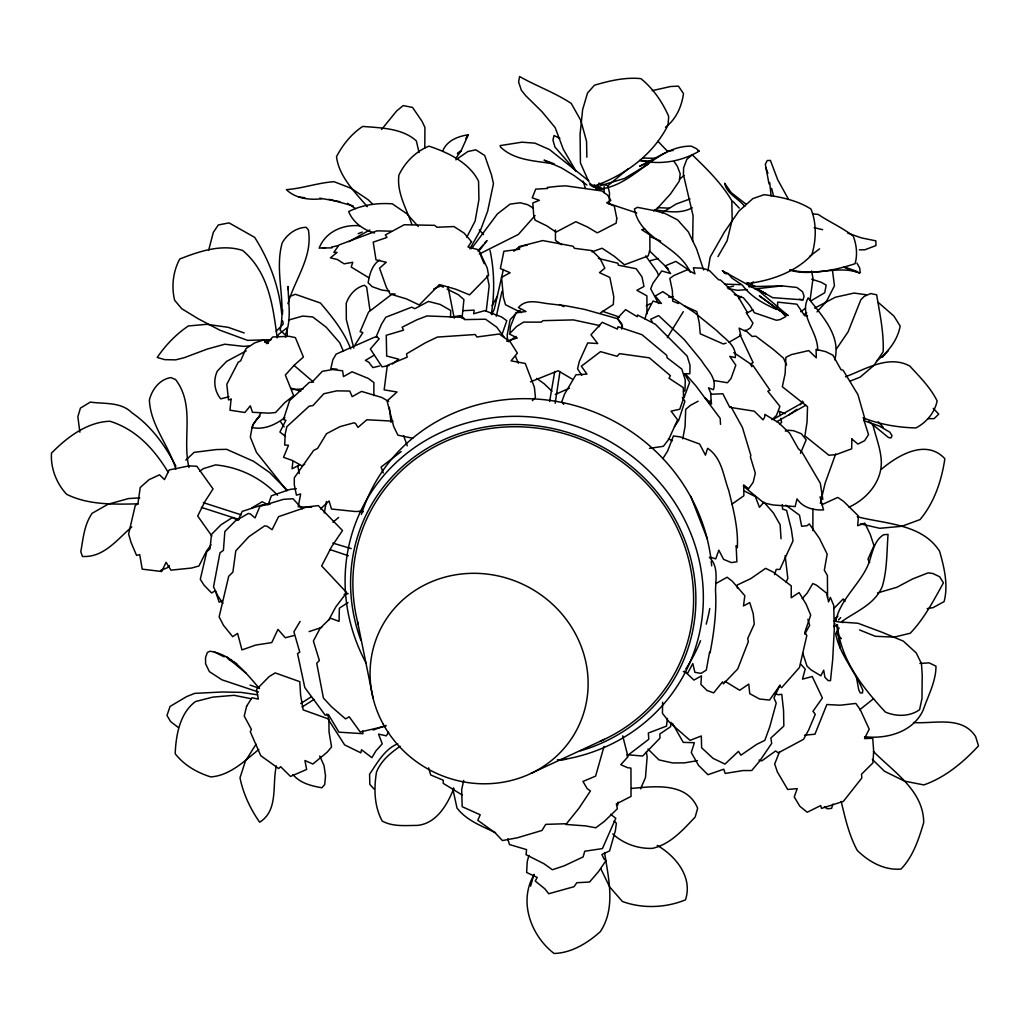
<?xml version="1.0" encoding="UTF-8"?>
<svg xmlns="http://www.w3.org/2000/svg" width="1030" height="1030" viewBox="0 0 1030 1030"><rect width="100%" height="100%" fill="white"/><g stroke="black" fill="none" stroke-linecap="round" stroke-linejoin="round"><path stroke-width="1.5" d="M373.813 395.623L373.916 382.594L368.431 378.486L352.054 371.791L343.454 376.581L342.578 370.8L332.651 369.525L322.313 371.328L311.923 382.285L309.335 382.349L289.597 400.593L283.43 419.519L285.928 420.279L279.903 432.046L285.426 436.347M662.638 702.241L662.432 713.314L669.358 722.172L690.036 740.351L701.327 735.974L701.61 747.767L712.979 758.312L724.953 764.08L738.458 751.372L740.892 755.183L756.715 744.355L764.827 740.364L769.783 726.768L776.221 703.142L773.955 697.915L780.032 685.001M812.863 530.643L812.928 509.013M609.271 203.683L609.49 192.764L608.061 186.765M604.005 192.674L604.159 186.623M453.445 787.937L453.29 791.001L456.998 808.035C466.719 820.691 481.795 825.983 495.572 832.729M282.426 314.305L282.696 309.901M287.872 289.584L288.091 286.469C288.22 302.434 291.851 319.815 285.284 334.982L280.121 330.141C286.572 301.133 274.173 271.534 282.194 242.861C287.164 234.222 295.983 227.656 306.155 227.282L308.369 229.87C313.004 257.024 294.928 278.937 287.937 303.683M509.889 331.982L510.429 326.639L515.914 312.824L526.034 311.498L518.386 307.532C526.085 298.687 537.428 302.241 547.355 303.631L565.547 305.73L584.654 309.412L617.858 318.798L621.695 323.69L621.76 329.111M671.032 722.3L670.582 726.704L659.818 733.978L659.973 738.137L642.681 756.033L627.064 754.72M276.349 765.96C271.946 784.603 278.782 810.365 259.65 822.198C250.445 809.078 243.196 793.795 240.003 777.817L245.372 761.17L256.032 744.239M462.032 318.399L463.925 299.576L458.247 294.632L447.123 289.185M555.44 229.909L555.466 240.428L561.711 244.728M292.868 461.659L292.044 468.817L299.215 465.097M667.401 718.412L666.5 726.111L648.334 733.038L648.784 739.27L626.961 755.956M617.678 805.28L618.09 802.125M834.802 359.882C841.278 335.188 821.657 315.721 808.19 297.876C798.456 315.36 818.554 332.265 817.601 350.303M491.323 314.099C494.748 292.984 494.464 271.302 490.035 250.354M555.17 403.258L559.972 371.508M777.534 307.249L777.676 302.125L796.86 304.185L804.726 315.785L807.559 315.708M707.893 270.954L710.134 257.191L724.553 231.84L738.883 211.124L752.853 198.61L764.131 194.67C780.289 196.885 797.04 200.193 810.983 209.051C816.777 223.446 816.262 240.042 811.846 254.758C795.392 272.384 770.157 280.907 746.608 283.701M810.095 299.897L813.018 278.396L811.537 271.019M549.621 401.468L554.758 371.495M496.28 316.262L502.035 291.284M682.774 438.819L685.066 426.446L685.71 409.386L690.448 405.331L698.134 401.211M324.257 512.953L326.407 501.481M530.617 886.109L533.939 874.328M298.172 506.953L300.657 493.924L296.434 495.16L294.297 484.834L294.31 477.766L313.635 450.419L317.601 448.398L326.523 433.694L339.952 426.652L354.062 422.802L355.633 423.536L357.989 427.424L366.86 419.764L393.035 421.141M463.68 780.405L461.672 789.727L462.187 806.709L480.199 814.782L477.804 820.318L495.082 832.794L502.434 840.557L517.253 837.815L541.986 830.463L545.733 824.361L566.513 823.717L579.118 808.009L590.435 790.95L587.152 788.607L582.954 781.435L595.598 776.144L604.044 746.39M486.237 311.215L489.173 285.812L487.126 275.474M503.4 269.474L494.349 308.91L491.709 314.652M820.356 503.322L825.184 482.954L835.691 453.87M644.999 319.03L646.351 313.635L653.02 301.095L661.453 303.515L655.273 296.009L662.792 291.657L694.362 312.476L716.983 330.823C724.438 338.844 736.527 344.805 735.317 357.59L729.768 356.38L735.806 365.161L731.017 378.525L727.438 382.761L713.777 380.482M208.614 250.419L213.313 232.394L218.309 224.952L229.072 222.892L254.668 237.364C269.229 260.242 278.885 286.031 281.641 313.107M528.918 855.467L527.244 861.518L526.639 872.474L537.209 877.444L535.24 881.036L544.896 888.851L548.681 893.744L573.993 886.714L576.8 882.723L589.546 882.028L598.417 871.728L606.026 860.552L604.056 859.072L601.881 854.501L609.606 850.896L615.412 830.541L616.365 823.125L614.099 821.18M834.982 623.678L834.107 626.691L836.553 625.287M835.858 620.652C840.403 599.55 858.685 585.336 867.543 566.178C872.307 555.608 872.835 541.355 883.611 534.737L888.053 534.39C886.701 551.72 887.319 569.59 882.259 586.508C874.753 604.456 856.188 611.279 841.484 621.708M832.884 804.07L831.622 808.344L827.412 808.795L824.283 806.851M774.612 574.624L776.247 569.384L779.826 569.461L793.01 540.93L791.298 529.137L786.585 510.339L782.543 509.116L782.324 504.558M757.72 289.173L772.706 297.67L802.924 299.859L804.095 296.37L802.563 291.735L796.86 287.46L781.912 285.877L748.9 286.688M684.1 397.348L689.649 382.388L684.474 373.71L689.855 373.774L690.023 365.251L687.152 356.071L655.376 324.27L637.519 314.987L637.261 316.751L625.583 309.631L617.266 318.36L622.532 326.149M501.649 335.51L506.799 320.742L501.661 316.995L484.782 310.648L473.658 313.738L474.186 310.133L463.101 310.7M534.029 874.831C518.206 901.443 531.029 935.819 554.076 953.471C571.573 952.995 587.512 943.055 600.271 931.725C616.017 908.112 608.537 878.577 604.546 852.544M779.556 751.681L774.689 764.015L777.393 771.959L787.68 789.469L797.22 788.632L794.246 796.975L799.847 806.284L807.224 812.232L820.691 805.576L821.515 808.383L843.416 801.327L861.827 777.998L861.518 774.212L872.925 762.908L873.672 751.231L872.732 738.278L864.518 738.574L869.204 729.15L860.205 709.606L855.866 703.439L840.171 705.215L826.858 704.52L814.949 734.21L804.507 735.188M599.112 326.742L599.615 325.557L573.401 319.905L542.926 320.665L541.317 322.132L523.639 322.107L516.584 326.484L509.322 333.965L517.279 338.02L506.631 341.175M277.083 337.892L278.538 334.454L286.752 327.978L287.319 335.098L285.477 337.093M453.844 788.465C447.239 804.765 436.475 823.755 417.034 825.429C405.254 825.429 393.009 826.923 382.233 821.065C374.122 806.297 373.826 788.452 376.478 772.165C380.868 760.861 390.473 753.046 400.129 746.274M640.57 788.826L645.462 777.65L647.149 756.78L646.312 752.08M786.122 582.182L787.821 578.319L785.143 555.646M442.758 150.895C447.033 140.415 458.144 136.308 468.302 134.763L461.195 150.56L456.097 158.041M466.783 237.209L475.139 221.025L478.924 199.575L478.564 181.254C469.217 162.483 447.934 152.453 428.944 146.144C415.772 151.371 405.022 162.367 398.919 175.023C396.589 192.52 406.374 208.524 411.897 224.527M260.976 412.567L258.17 417.961L253.419 423.781L252.299 427.566C264.144 430.064 275.692 424.656 284.885 417.536M328.557 620.433L335.703 607.031L346.685 592.649L321.656 565.921L331.634 546.66L342.488 530.527L318.334 505.627L307.017 506.927L278.551 516.661L272.075 529.678L266.925 526.137L264.517 525.944L248.887 536.694L235.793 550.857L232.883 572.152L228.724 576.234L219.132 616.867L223.459 625.287L232.664 636.669L237.595 633.411L241.973 649.917L255.607 645.089L271.74 642.604L277.971 629.394L285.31 637.763L294.026 635.523M804.803 634.145L809.67 625.326L807.881 619.3M709.052 402.91L710.455 400.413M492.005 305.614L497.58 295.958M640.132 160.513C660.784 165.083 680.907 161.607 699.164 151.178L696.499 148.693L691.284 146.144C654.308 145.629 632.793 188.567 595.997 189.288L599.267 183.636M717.987 256.586L727.064 240.853L732.201 219.828L731.802 200.708C721.425 183.173 706.709 168.766 692.237 154.835L686.856 159.29L683.611 167.787L683.418 174.662L693.074 215.708L692.649 241.278M800.336 404.739L802.473 401.108M300.116 621.425L293.911 631.802L299.756 652.132L297.528 653.587L304.803 687.564L325.158 715.103L328.39 714.511L338.922 732.163L362.933 733.682L362.74 730.952M800.49 453.303L806.194 439.784L801.353 433.733L793.576 430.707L788.027 430.218L785.298 431.081M667.337 337.582L683.328 311.652M662.882 458.595L667.62 451.05L673.427 435.96L680.225 436.9L699.64 444.046L705.447 455.144L707.636 448.32C722.21 458.208 723.163 475.821 728.777 490.602C733.36 509.361 738.356 528.223 737.351 547.728L736.141 545.681L736.888 561.801L731.326 562.586L723.601 559.367L718.824 550.187L715.747 558.878L710.507 557.217M388.632 732.188L386.314 735.845L378.538 734.094L382.246 743.815L375.808 751.063L371.894 757.668L361.491 749.724L360.861 752.84L344.625 744.896L328.467 719.674L328.312 716.378L326.716 714.048M839.128 627.978L836.141 632.626L841.33 638.664M469.925 248.809L480.778 229.51L487.641 211.202L493.46 183.636L491.426 174.714L484.679 155.466L475.847 149.826L467.903 151.513L455.852 159.805M355.118 344.69L362.869 332.6L360.114 331.66L368.534 312.103L392.237 293.936L395.16 294.001M468.302 134.763L465.663 138.625M674.444 426.613L678.783 420.163L684.911 401.211L682.311 397.58M836.424 348.99L848.102 331.815L860.848 299.73L864.234 296.357L870.646 293.563L876.659 294.799C879.762 313.596 883.959 332.497 883.148 351.719L874.148 365.212L860.166 377.122L849.763 381.28M210.983 544.922L206.451 551.192L198.932 565.985L191.567 568.045L170.929 570.157L166.088 562.303L161.71 571.508L142.217 569.152L139.707 554.642L136.565 555.389L131.106 542.553L128.608 534.004L135.265 505.434L137.904 503.876L140.235 487.499L149.054 479.645L159.547 474.817L164.465 479.62L169.203 469.938L188.953 465.908L196.807 466.255L213.055 488.954L205.047 501.327L197.683 515.991L211.858 536.064M381.589 129.497L396.666 110.931L403.232 105.588L412.554 107.429L421.978 121.244L424.927 127.385L424.798 148.05M471.405 248.758L497.413 213.905L510.133 204.095L520.266 202.781L527.515 204.635L533.308 208.086M478.474 251.487L487.01 240.544L485.014 242.835M535.085 215.553L518.373 234.428L479.31 254.037M665.483 127.231C676.247 119.017 681.564 106.824 683.508 93.627L678.435 86.147L670.697 86.494L652.196 90.653M739.038 298.855L741.085 296.421M749.248 286.688L753.342 281.808M478.036 250.857L483.019 245.127M802.203 598.636L807.185 593.074L812.825 583.521L816.597 585.246L826.691 593.241L828.558 601.881L830.36 597.387L833.759 605.46L834.274 629.575L832.691 659.651L830.489 680.675L828.081 680.547L824.914 677.289L823.704 670.208L820.846 675.809L810.983 669.835L806.992 666.088L802.769 653.149M816.996 311.897L826.382 301.558L834.442 285.851L832.446 270.002M882.259 357.281L888.401 350.535M532.381 400.683L535.458 397.387L534.377 387.216L525.249 363.448L511.06 360.848L517.369 353.084L510.275 341.909L499.383 333.99L476.877 336.99L475.242 334.518L437.312 337.08L425.107 342.964L406.567 353.818L407.159 357.191L387.293 365.405L384.151 389.868L397.039 392.005L387.074 400.953L393.692 426.497L397.902 435.175L412.863 438.252M838.523 619.931L840.712 617.601M320.497 508.987L329.072 500.992L331.493 509.026L355.118 511.498L362.534 511.331M276.195 331.312L283.186 324.09L282.748 320.948M833.656 608.704L843.184 598.945L844.999 601.417M627.978 168.907L607.88 185.709L598.816 183.186M258.788 749.492C244.612 760.938 229.883 775.603 210.777 776.903C197.194 772.693 183.932 765.135 175.19 753.702C175.924 735.343 179.748 713.095 195.533 701.52L212.798 697.117L234.093 695.314L251.191 698.739M169.384 565.702L167.066 567.903L160.551 570.427M185.825 460.178L194.065 452.363L216.326 449.569L226.651 449.338L253.612 461.311L269.603 472.525L287.37 490.422M771.959 419.699L776.478 415.438L779.903 406.348L767.814 391.22L770.002 390.19L753.175 365.714L733.849 352.62M859.651 709.812L873.62 698.636M260.075 416.069L256.56 419.249L252.273 426.33L250.316 437.093L256.457 452.363L286.919 490.692M131.763 526.922C117.253 539.398 103.811 557.784 82.439 556.457L80.791 551.732C83.211 538.484 84.151 524.759 92.146 513.275L108.008 504.249L128.596 498.546L139.72 497.876M679.427 179.375L684.062 175.383M508.537 341.728L516.043 336.411M332.948 522.249L338.625 517.446M819.584 248.848L809.567 256.418M513.841 251.204L518.116 247.676L523.124 246.028M837.918 616.107L835.433 618.064L835.935 620.781M392.456 364.002L398.674 359.161L386.688 356.045L386.25 335.291L403.528 330.167L402.125 327.231L416.931 319.776L426.974 315.94L462.882 317.356L465.187 319.596L485.568 319.223L496.666 327.102L504.365 337.441M595.997 189.288L600.889 185.49L624.476 178.46L648.037 164.272M876.453 361.015C887.873 352.479 897.581 340.389 900.168 326.111L893.873 316.004L878.294 302.472M379.555 260.101C372.01 264.916 369.538 274.379 368.135 282.722L372.19 286.675L381.615 290.035L389.52 291.078M731.892 504.198L743.879 495.726L743.699 484.95L748.617 488.735L753.213 482.207L755.325 473.221L750.381 456.882L750.831 455.363L742.424 427.463L730.978 406.696L729.884 407.545L722.841 393.756L710.713 394.258L711.485 404.043L704.919 397.657M800.735 311.717L805.512 308.318M304.713 464.144L302.151 465.959L292.443 460.487L283.533 457.32L288.503 445.256L284.679 445.012L285.233 433.823L286.855 426.678L309.193 406.142L312.966 405.562L323.819 393.756L336.836 390.834L349.788 391.065L352.144 396.653L361.517 391.4L381.731 397.451L388.683 401.43M789.07 414.833L796.898 409.296M199.717 471.186L203.425 468.599L215.515 464.903C239.282 467.144 261.131 477.856 277.508 495.211M881.5 469.191C898.134 455.118 926.176 438.535 944.845 458.711C941.716 480.302 934.326 502.614 920.048 519.584L901.868 526.279L879.775 528.3L860.488 523.884M348.05 602.563L339.372 608.164L339.063 621.36L330.424 618.193L320.098 628.339L313.378 641.059L319.377 660.5L316.725 663.269L323.407 697.992L331.364 706.632L345.539 718.889L349.222 716.79L360.23 731.982L385.851 726.073M653.638 210.867L657.423 208.369L670.607 193.82L679.324 181.023L680.199 173.812L677.483 166.538L674.212 161.671M600.361 313.017L613.288 304.52L613.79 296.795L609.837 277.418L599.46 272.641L604.842 268.199L600.078 258.594L592.018 250.612L574.47 248.32L573.002 246.209L542.72 240.569L519.043 246.646L519.622 249.221L503.863 251.281L500.374 268.585L510.12 272.731L501.546 277.328L503.438 297.503L505.524 304.764L521.45 312.695M401.198 451.565L381.1 467.041L383.237 472.976M844.948 267.736L859.496 272.95L860.217 272.499L859.702 268.019L856.947 263.114M300.696 703.516L311.395 696.731M302.048 707.043L314.086 699.409M662.071 212.811L676.066 204.069L689.984 198.945M728.97 342.308L740.815 335.445L739.128 328.145L745.231 331.094L750.471 327.888L752.969 323.163L746.209 312.695L747.497 312.579L737.969 296.447L720.601 280.083L718.554 279.748L709.155 270.285L702.061 268.199L693.37 267.761L694.928 273.838L687.422 269.731L673.968 275.461L669.848 278.435L672.384 290.769L672.719 301.185L678.525 303.528M804.07 314.562L806.735 312.953M251.59 508.099L262.187 501.739L268.083 504.88L271.366 495.816L290.215 489.366L296.344 488.684M374.135 355.221L365.38 360.397L368.779 362.212L372.834 367.581L379.542 366.036M779.388 423.884L781.628 422.558L780.792 418.347M369.809 229.948L348.887 241.677M397.76 743.763C384.396 749.376 377.392 762.805 369.59 774.174L369.809 784.384L374.006 789.006M773.092 419.416L803.658 402.112M776.697 421.721L805.885 405.189M264.71 342.269L267.478 340.698M849.016 507.159C868.097 498.456 883.972 479.169 880.959 457.217C879.71 445.951 875.358 435.445 872.861 424.463M715.592 583.714L727.116 577.238L732.33 581.255L744.819 595.688L743.48 605.949L749.75 602.563L753.226 613.738L754.256 624.141L747.716 638.497L748.334 641.613L737.738 668.933L723.382 683.869L722.584 681.821L713.648 692.868L707.018 690.486L700.889 684.384L701.482 675.835L693.924 680.083L684.422 671.109M646.248 305.91L650.355 303.644M747.304 312.863L752.891 309.785M811.486 300.528L824.734 292.726L826.189 285.104L821.245 282.284L811.717 279.22M520.24 310.249L517.742 311.575L510.146 319.686L507.159 335.136L507.726 341.059M665.689 152.569L639.63 166.242L647.831 162.933M814.691 308.125L835.407 297.219L853.999 293.074L866.307 294.735M531.029 773.375L604.378 739.347M228.995 396.756L220.69 398.855C214.356 391.014 213.004 380.25 217.317 371.109L226.561 361.414L246.196 350.882M683.457 391.336L684.95 390.653L685.272 380.031L681.796 369.075L667.092 357.758L666.706 355.311L641.935 334.673L618 326.703L617.382 329.059L602.241 322.313L590.95 334.802L597.722 343.518L587.718 342.913L579.323 361.414L577.56 368.843L581.834 375.332M555.286 394.464L569.474 388.168M433.656 289.044L440.776 285.915L443.248 287.216M530.476 381.847L558.118 370.761L572.178 379.053M288.503 320.072L302.653 316.068L312.747 316.957L326.227 327.231L339.733 342.797L343.441 351.346M845.54 376.774C865.612 369.216 888.388 354.603 909.722 365.972C919.713 376.877 930.566 387.55 937.12 400.966C934.777 412.579 926.356 422.57 915.915 427.926C898.031 427.527 879.659 424.373 863.011 417.794M321.733 627.386L309.09 631.609M358.118 233.72L362.277 232.059M288.735 296.91L295.353 294.284L320.407 303.013C332.342 316.983 344.11 331.57 350.702 348.925M385.954 725.403L373.118 730.064M692.276 207.777C680.495 214.189 667.234 211.549 654.591 209.772M591.98 251.848L602.048 248.23L614.318 256.316L624.463 264.774L648.205 255.891L649.917 250.058L649.814 234.84L641.729 229.767L644.677 228.763M821.773 504.764L837.776 497.4L843.737 501.52L858.466 516.017L857.655 525.712L864.814 523.137L870.299 534.544L873.968 545.655L867.981 559.11L869.693 562.612M222.081 601.211L219.12 602.112L215.334 590.795L211.562 592.971L203.966 585.079L200.296 579.272L206.773 551.629L209.966 548.9L211.523 534.377L220.974 524.811L232.304 517.601L238.033 520.214L242.256 511.369L262.29 504.906L270.298 504.082M726.124 343.132L723.292 343.956L700.22 333.784L699.293 323.098L696.821 311.562L684.332 305.859M877.534 592.932L896.808 587.306L912.619 578.937L928.069 572.873L932.884 573.504L939.669 576.761L943.441 582.864C933.708 600.374 924.296 618.605 910.263 633.231L894.207 637.119L875.32 636.295L859.509 629.935M650.6 260.603L658.273 258.543M727.347 287.589L733.54 286.108M344.11 594.503L348.166 593.628M331.557 247.02L337.789 245.745M927.167 608.653L932.987 607.661L944.111 601.61C948.424 584.989 944.227 567.376 939.566 551.23C921.94 523.691 885.684 524.077 857.243 516.738M697.413 760.681L684.435 762.87L672.551 762.947L658.955 759.895L647.973 749.067M667.17 151.32L673.182 150.419M649.479 448.333L663.372 446.312L668.689 439.385L677.598 419.854L671.058 411.137L679.761 409.258L683.547 398.378L683.289 387.641L669.037 378.229L670.375 375.654L649.351 357.835L619.558 353.651L617.06 356.29L600.529 351.642L581.332 366.216L586.958 374.109L575.937 374.791L564.492 394.207L561.762 401.777L563.706 404.314M668.599 297.168L673.208 296.511M781.912 285.877L755.093 288.928M524.386 245.616L527.038 245.307M359.496 225.802C342.784 224.192 325.326 231.995 319.158 248.166L325.467 247.651M388.954 365.586L382.04 366.835L370.362 349.028L379.195 338.754L376.31 336.411L381.473 324.308L385.774 317.253L411.73 307.172L414.897 308.678L428.416 301.43L440.171 304.442L450.715 310.494L450.483 317.279L460.423 315.592L464.685 319.583M377.444 337.003L374.353 337.274L336.115 354.14L332.819 359.831L330.797 368.817L336.874 369.113M747.123 289.572L737.57 290.331L728.107 288.658M249.762 345.9L243.608 346.376L224.733 344.226L207.03 349.144L184.37 357.655L175.705 359.856L164.787 359.65L157.242 357.449C165.315 345.436 176.04 334.235 188.374 325.969L206.863 324.296L228.158 327.321L244.239 332.973M919.906 663.475L929.086 662.844L935.974 666.178C936.064 681.345 928.082 695.675 923.241 709.94C913.211 732.085 887.075 739.244 864.595 736.733M321.695 198.764C309.554 200.206 295.481 198.571 286.392 189.649C302.511 188.464 317.742 182.825 333.99 181.692L351.153 188.31L368.354 199.872L372.59 204.172M557.385 759.831L565.65 759.38M631.583 788.439C654.333 786.289 686.894 782.028 697.645 808.241L695.186 817.035C682.916 829.884 670.607 844.188 652.479 848.36C637.969 848.913 623.459 843.776 612.76 833.914M138.265 503.825C114.369 504.378 88.348 505.189 66.564 494.246C56.444 483.353 50.47 468.032 51.5 453.11C66.873 437.441 87.035 421.991 109.888 421.244C136.256 429.407 154.333 449.325 168.173 472.294M292.456 389.456L303.078 389.018M271.289 339.681L247.586 340.376L219.815 330.167L197.786 318.528L181.692 308.678L174.662 300.297C171.276 286.662 173.014 271.379 179.786 259.006C199.163 251.333 222.017 243.647 242.694 250.496C268.663 272.422 272.873 305.459 277.083 337.132M299.666 506.915L311.601 507.249M322.416 247.972L331.93 247.882M859.316 249.827L864.814 249.801L875.938 245.578L875.861 240.853L861.453 237.891L847.626 233.038M928.094 418.644L934.081 418.644L938.742 414.15L933.27 408.356M655.144 158.311L643.364 158.079M725.004 284.151L740.531 284.641M669.346 208.176L657.385 207.609M812.477 213.97L818.077 214.356C829.562 222.042 842.27 227.591 853.213 236.063C856.574 244.689 857.694 254.835 855.055 263.719C834.57 270.427 811.498 275.01 790.242 269.873M639.746 160.41L651.926 161.285M842.025 622.107L858.042 623.279L882.337 632.369L903.362 641.149L916.249 652.969L921.477 663.642L922.211 674.985L921.979 698.585L919.571 709.734C909.67 716.738 896.242 716.751 885.349 712.039C862.522 687.358 840.248 659.445 837.403 624.579M565.779 824.438L585.555 825.893L595.791 827.798L604.481 821.271L617.382 808.756L616.352 803.928L631.03 796.409L630.952 768.097L627.579 767.672L620.768 764.698L628.004 756.728L622.712 735.845M913.571 722.532C934.313 724.051 961.827 715.335 975.603 736.527L978.5 745.862C963.398 762.213 945.231 777.431 923.859 784.912L904.623 781.165L884.448 771.238L872.41 759.445M298.79 197.013L304.854 197.721M319.699 198.185L339.849 201.648M833.888 621.193L843.377 622.558M257.655 694.825L241.174 692.379L222.21 691.993L194.606 693.383L186.61 696.602L170.053 706.438L166.989 715.477L170.594 721.554L178.409 727.592M730.708 407.455L754.295 411.189L763.063 419.854L764.724 416.983L764.839 414.395L778.461 422.545L789.65 433.244L798.302 448.617L801.958 452.08L820.305 483.25L822.816 499.344L820.06 496.846L823.524 509.902C813.52 510.468 802.795 507.7 797.027 498.855L795.16 506.554L773.35 505.009L763.977 503.001L743.312 486.109M859.496 272.95C837.351 264.504 812.194 277.418 789.74 270.014M553.831 163.989C535.51 160.616 514.91 160.822 500.58 147.11L500.117 145.616L521.837 142.192L534.969 143.157L549.505 149.556L588.903 180.984M391.503 231.209L377.057 230.836L339.076 244.921L333.836 252.35L337.068 252.427L330.437 257.835L337.389 259.547L344.136 263.822L352.762 262.277L351.191 267.053L368.817 277.74M259.496 688.542C245.887 672.899 231.969 654.475 210.017 651.218L207.403 652.441L205.536 657.462L205.588 663.771L209.373 671.624L221.862 679.787L258.44 692.018M799.422 299.241L802.924 299.859M591.799 185.387L604.404 189.121L593.525 187.125L589.804 184.64M814.164 227.63L822.635 229.69M598.391 258.414L617.884 263.216L618.296 265.174L636.18 268.74L641.986 276.903L643.982 286.456L636.888 290.293L646.904 295.868L646.969 313.905M636.746 212.914L608.37 203.438M774.521 693.718L778.41 694.722L781.77 694.31L783.56 710.52L783.83 726.073L770.852 738.034L771.702 743.377L759.754 760.925L751.72 770.53L742.888 770.569L725.184 773.44L723.768 769.204L707.958 774.702L698.598 765.432L691.284 752.531L694.375 742.694L683.225 742.385L672.5 723.408M758.981 760.101L761.827 760.848L775.642 750.973L778.255 752.879L803.516 739.334L808.614 730.064L815.297 714.241L812.966 711.292L822.391 697.954L812.219 676.517L802.499 679.143L805.202 669.024L800.735 664.183M619.532 317.098L602.318 311.24M329.072 199.305L353.148 205.884M723.614 272.538L726.51 273.838L722.288 270.684L758.968 290.949L787.899 315.425L781.513 311.961L785.851 316.571L779.993 319.635L776.375 320.266L754.385 312.747L749.763 305.382L743.325 297.734L734.377 294.541M332.819 543.08L351.23 548.617M290.576 388.053L300.734 391.233M203.283 502.627L241.174 514.833M201.378 507.391L239.269 519.596M683.341 671.56L687.783 673.015L692.804 663.565L694.902 672.358L701.121 673.363L706.31 670.092L709.554 652.196L710.056 652.917C714.009 632.42 716.803 611.099 715.502 590.396C715.747 579.066 718.502 566.114 709.348 557.294M330.192 549.647L348.385 555.749M864.131 420.729L879.35 426.072L889.766 432.124L892.044 435.587L891.027 437.866L888.62 437.621L868.728 421.386M250.097 685.079L259.071 688.233M843.66 266.693L857.05 271.508M374.469 232.96C363.358 229.896 353.097 222.506 348.681 211.588C361.62 204.931 377.534 202.743 392.276 203.824L406.786 213.686L418.27 226.51M553.857 163.719L544.072 160.178L561.389 167.864L574.135 175.589L586.907 185.027M698.134 150.805L699.164 151.178M651.115 237.042L660.693 241.046M785.092 413.712L779.401 411.318L780.238 415.541M360.346 510.623L363.191 511.859M746.956 282.529L755.685 286.572M668.38 438.819L672.384 440.737M787.899 315.425L779.993 310.867L759.445 295.893L779.993 310.867M559.586 304.571L563.874 306.631M559.856 138.329L554.024 135.522L552.943 140.029L554.913 147.007L575.667 170.826M743.827 490.769L755.351 496.602L759.471 507.314L763.938 502.164L773.414 512.953L780.122 524.721L781.049 538.78M214.369 651.951L224.154 656.883M756.393 288.761L766.307 294.014L756.625 288.529M228.364 659.149L231.158 660.655M233.965 662.161L236.771 663.668M725.056 681.332L739.707 690.28L748.746 684.1L749.75 693.666L759.599 699.022L769.539 700.065L779.594 685.826L781.616 687.705L799.473 667.479L806.825 635.497L804.829 632.381L810.7 615.103L806.142 604.211L799.113 592.572L791.207 597.709L791.272 585.89L772.912 571.92L765.599 568.341L750.818 578.602L737.158 585.053L737.454 588.169M688.787 270.014L675.873 261.401L665.213 265.869L670.62 273.517L661.762 270.954L652.853 283.43L650.69 288.825L658.518 303.515M347.548 203.322L355.556 208.652M657.217 845.411C675.796 856.11 693.023 877.277 685.465 899.847C665.959 907.894 642.398 908.885 622.403 901.482L609.644 886.882L600.67 868.483M462.122 794.954L443.17 783.328L443.312 780.251L430.695 774.959L428.622 767.865M536.63 378.383L544.162 383.739L551.951 391.245M594.065 184.679L596.64 186.533M785.787 505.164L799.499 515.18L801.649 526.291L807.057 525.699L809.31 523.922L819.404 538.342L827.18 554.127L824.335 570.208L827.412 575.551L827.579 597.645M745.772 203.979L731.171 192.584L724.644 183.198C726.626 193.923 738.523 198.378 744.767 206.438M232.497 661.711L226.767 657.14L246.222 673.388M589.289 182.799L593.525 186.353C624.759 175.332 652.994 155.079 668.084 124.978L668.676 116.364C662.419 102.047 653.149 88.438 640.84 78.628C625.159 77.07 609.399 80.778 594.439 85.22L587.525 93.048L582.645 109.579L580.07 134.415L580.444 162.998L588.658 181.383M265.959 341.252L268.392 343.351M294.014 365.354L313.519 382.117M292.919 774.534C300.155 783.264 311.253 785.864 321.888 787.783L324.733 784.525L325.506 775.757L323.999 765.457L319.738 755.994M668.47 269.113L649.428 250.844M657.887 141.226L667.788 151.552M873.427 751.437C893.538 771.959 923.588 790.564 923.704 822.584C918.786 839.038 913.185 856.471 901.018 869.037C884.422 870.582 868.818 861.775 857.282 850.458C849.029 835.227 845.167 818.155 841.201 801.417M745.141 330.025L752.08 336.424L755.814 336.192L773.363 349.453L783.482 358.144L786.598 364.968M367.298 206.67C354.822 192.031 338.857 176.439 336.514 156.65C342.733 144.831 351.449 133.784 362.74 126.433C380.765 127.913 402.267 128.093 416.352 140.904L419.056 152.582M732.806 201.288L739.27 208.124M302.344 508.872L292.971 498.739L283.469 499.344L259.856 506.451L255.028 517.936L250.445 514.022L248.359 513.455L235.458 520.858L224.862 531.493L223.42 550.329L219.957 552.84L213.519 586.83L217.729 595.688L222.918 603.387M878.204 421.772L883.109 427.141M685.414 373.877L696.125 386.147L720.202 418.412L720.511 424.347M610.571 814.331L615.798 818.245L602.408 848.604L584.744 851.231L583.135 856.909L564.157 865.831L552.389 869.745L543.943 863.719L526.047 854.681L526.575 849.608L509.425 844.536L507.79 838.755M479.285 229.87L483.521 234.57M727.837 273.207L731.828 278.023L742.398 285.168C750.934 296.769 763.591 303.76 776.53 309.464L776.53 308.202M690.229 272.19C678.152 245.179 639.772 239.346 634.441 209L637.416 207.339L655.492 210.854L664.955 213.442L677.663 219.944L688.349 231.879L696.563 248.848L703.606 269.95M645.707 255.916L656.844 271.366L658.621 275.28M280.701 421.927L284.177 426.871M576.131 171.379L563.294 149.26L555.157 127.617L542.05 111.755L525.712 95.687L521.309 90.164L518.605 81.949L519.584 76.529C536.488 86.108 554.874 92.623 571.238 103.425L580.804 120.407L586.572 141.432L586.855 157.217M751.939 366.744L750.394 364.053L753.123 362.637L739.9 334.493M175.885 466.242C165.225 445.527 151.333 426.06 131.879 412.76C120.948 401.726 104.429 404.069 90.292 402.112L80.43 408.099L77.855 416.725L79.877 432.214M835.639 633.72C839.759 654.81 854.9 670.891 862.818 690.267L862.496 692.958L860.295 692.92L858.711 689.765L856.188 675.822M652.17 321.965L650.767 319.223L658.608 315.566L684.087 339.398L701.546 360.706C707.018 369.77 717.163 377.791 713.442 389.726L708.511 387.847L711.344 394.477M788.375 199.112L777.65 179.606L770.401 160.423L767.234 160.538L765.316 164.349L769.037 183.984M480.521 254.964L484.152 263.706M515.489 356.238L518.335 363.23M690.718 496.28L707.417 539.128M765.818 167.71L767.942 173.285M403.567 435.639L407.275 445.81M582.993 181.087L585.452 188.271M175.808 469.191C169.023 445.346 150.509 425.596 149.389 400.078C151.912 389.546 159.65 379.31 170.877 377.585L175.576 379.529C195.468 405.537 181.872 438.677 189.005 467.53M353.805 348.089L346.325 319.583L346.235 303.387C349.08 294.876 355.62 287.563 364.466 285.259L366.667 287.216L369.976 310.378M771.65 188.387L773.517 195.932M357.539 621.682L373.053 698.07M448.089 287.125L454.217 318.193M297.747 465.818L299.267 473.581M836.669 624.862L840.132 648.05M389.366 407.404L391.014 422.352M769.706 182.49L771.11 195.958M365.959 662.792A181.216 170.71 26.8 0 1 455.402 426.587A181.216 170.71 26.8 0 1 695.289 545.939A181.216 170.71 26.8 0 1 561.17 759.921M360.861 640.222A174.649 164.53 26.8 0 1 465.058 431.763A174.649 164.53 26.8 0 1 685.967 543.119A174.649 164.53 26.8 0 1 580.379 750.883M358.298 624.669A172.345 162.354 26.8 0 1 468.83 432.999A172.345 162.354 26.8 0 1 680.354 534.969A172.345 162.354 26.8 0 1 600.181 741.278M361.427 514.408A181.216 170.71 26.8 0 1 547.664 400.116A181.216 170.71 26.8 0 1 710.829 558.028M711.202 561.157A181.216 170.71 26.8 0 1 711.666 565.856M709.76 608.537A181.216 170.71 26.8 0 1 706.194 624.167M700.555 640.724A181.216 170.71 26.8 0 1 685.774 669.024M851.836 438.96L851.694 448.823L836 454.629L828.905 455.247L804.906 435.896L807.044 422.133L807.533 406.721L782.337 386.739L785.143 373.568L785.877 357.32L791.529 354.552L808.756 350.599L816.275 357.822L816.095 349.35L825.79 351.668L832.922 355.208L841.008 369.667L843.081 370.221L857.913 394.619L864.904 418.952L863.604 419.171L868.535 434.596L864.621 440.685L857.939 444.085L851.836 438.96M231.106 399.189L229.973 410.198L244.87 412.502L250.329 405.807L252.466 412.283L269.281 413.159L275.577 412.515L284.744 402.691L293.64 395.649L285.361 375.049L294.374 365.058L303.399 357.037L295.378 337.608L289.237 336.334L272.705 336.977L266.847 343.698L264.002 339.797L254.655 342.926L245.99 348.591L240.634 360.873L238.213 362.238L226.819 384.319L228.48 399.898L231.106 399.189M616.764 218.231L616.21 223.111L597.323 232.87L587.473 226.999L575.822 221.72L555.994 232.111L546.969 225.956L535.111 220.175L533.733 215.579L532.832 202.974L539.398 200.322L532.24 197.837L535.703 189.134L547.638 188.464L547.381 187.421L558.415 186.237L565.65 185.838L601.984 190.962L607.674 195.249L610.841 200.515L606.619 202.807L614.292 206.039L616.764 218.231M246.621 706.207L244.226 716.082L251.436 729.42L250.251 731.622L260.757 755.685L278.641 768.547L280.649 766.693L290.512 776.44L306.644 769.462L304.932 760.526L312.863 764.028L327.167 752.183L331.557 746.956L329.034 731.905L328.879 719.12L303.155 709.876L300.606 695.121L299.782 681.667L275.203 672.912L269.139 676.594L256.534 689.456L258.311 699.087L251.951 697.761L246.621 706.207M471.508 241.69L467.981 246.968L478.693 249.814L487.19 267.851L488.606 275.383L469.603 294.863L455.595 289.16L439.398 284.563L419.262 304.97L406.361 298.867L390.087 293.988L386.366 287.331L379.555 268.173L386.25 262.264L376.002 259.856L373.208 242.153L386.984 237.454L385.323 234.956L404.211 224.746L434.66 225.351L437.003 227.257L453.908 226.549L464.041 233.05L471.508 241.69M461.195 150.56L457.5 153.599L461.195 150.56M383.224 724.18A110.3 103.914 26.8 0 0 572.01 737.853A110.3 103.914 26.8 0 0 482.053 573.607A110.3 103.914 26.8 0 0 383.224 724.18"/></g></svg>
